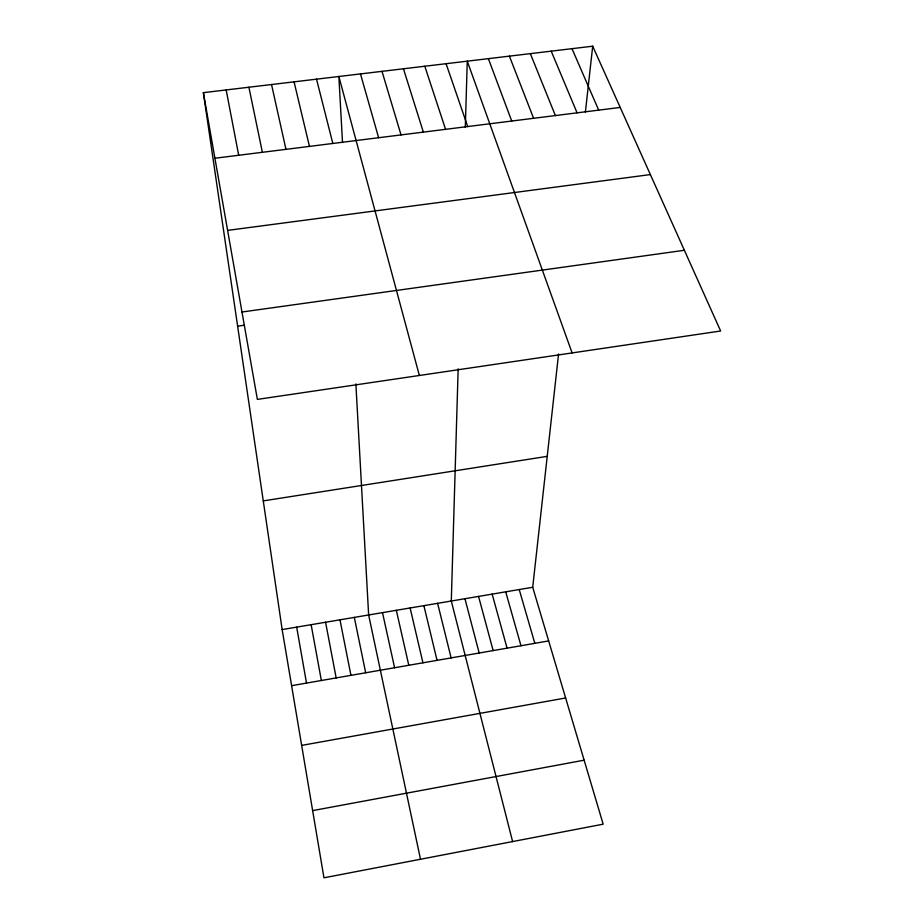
<?xml version="1.0" encoding="UTF-8"?>
<svg xmlns="http://www.w3.org/2000/svg" width="924" height="924" viewBox="0 0 924 924"><rect width="100%" height="100%" fill="white"/><g stroke="black" fill="none" stroke-linecap="round" stroke-linejoin="round"><path stroke-width="1.39" d="M458.165 368.792L451.293 601.016L512.612 841.568M465.315 127.142L467.267 61.169L572.118 352.933M203.361 92.666L257.369 399.399L720.639 331L592.7 46.2L203.361 92.666L282.155 629.579L323.954 877.8L603.164 824.173L532.709 587.271L558.57 353.973M585.389 112.081L592.7 46.2M312.647 810.614L584.141 760.186M301.663 745.402L565.638 697.978M291.603 685.677L548.66 640.921M282.155 629.579L532.709 587.271M263.271 500.9L547.227 456.352M237.63 326.184L244.479 325.213M241.984 312.012L684.372 250.277M227.616 230.388L650.369 174.578M214.911 158.247L620.212 107.438M571.991 48.672L598.683 110.141M551.212 51.155L577.084 112.844M530.341 53.638L555.382 115.569M509.401 56.145L533.598 118.295M488.369 58.651L511.734 121.032M446.073 63.698L467.717 126.553M424.797 66.239L445.576 129.325M403.442 68.78L423.354 132.12M382.005 71.344L401.028 134.916M519.219 589.547L534.834 643.335M360.476 73.908L378.621 137.722M505.705 591.834L520.974 645.749M492.157 594.12L507.08 648.163M419.357 375.479L338.865 76.496L342.515 142.539M478.563 596.419L493.15 650.588M464.945 598.717L479.175 653.025M316.516 79.152L332.825 143.463M437.606 603.337L451.131 657.9M423.885 605.647L437.052 660.36M294.063 81.832L309.448 146.396M410.129 607.969L422.938 662.808M396.327 610.302L408.789 665.28M271.529 84.523L285.966 149.342M382.501 612.635L394.594 667.752M420.501 859.251L368.641 614.98L355.867 383.887M248.903 87.226L262.381 152.298M354.319 617.394L365.673 672.776M339.963 619.819L350.947 675.34M226.172 89.94L238.692 155.267M325.571 622.245L336.163 677.916M311.134 624.682L321.356 680.491M296.673 627.13L306.502 683.079"/></g></svg>
